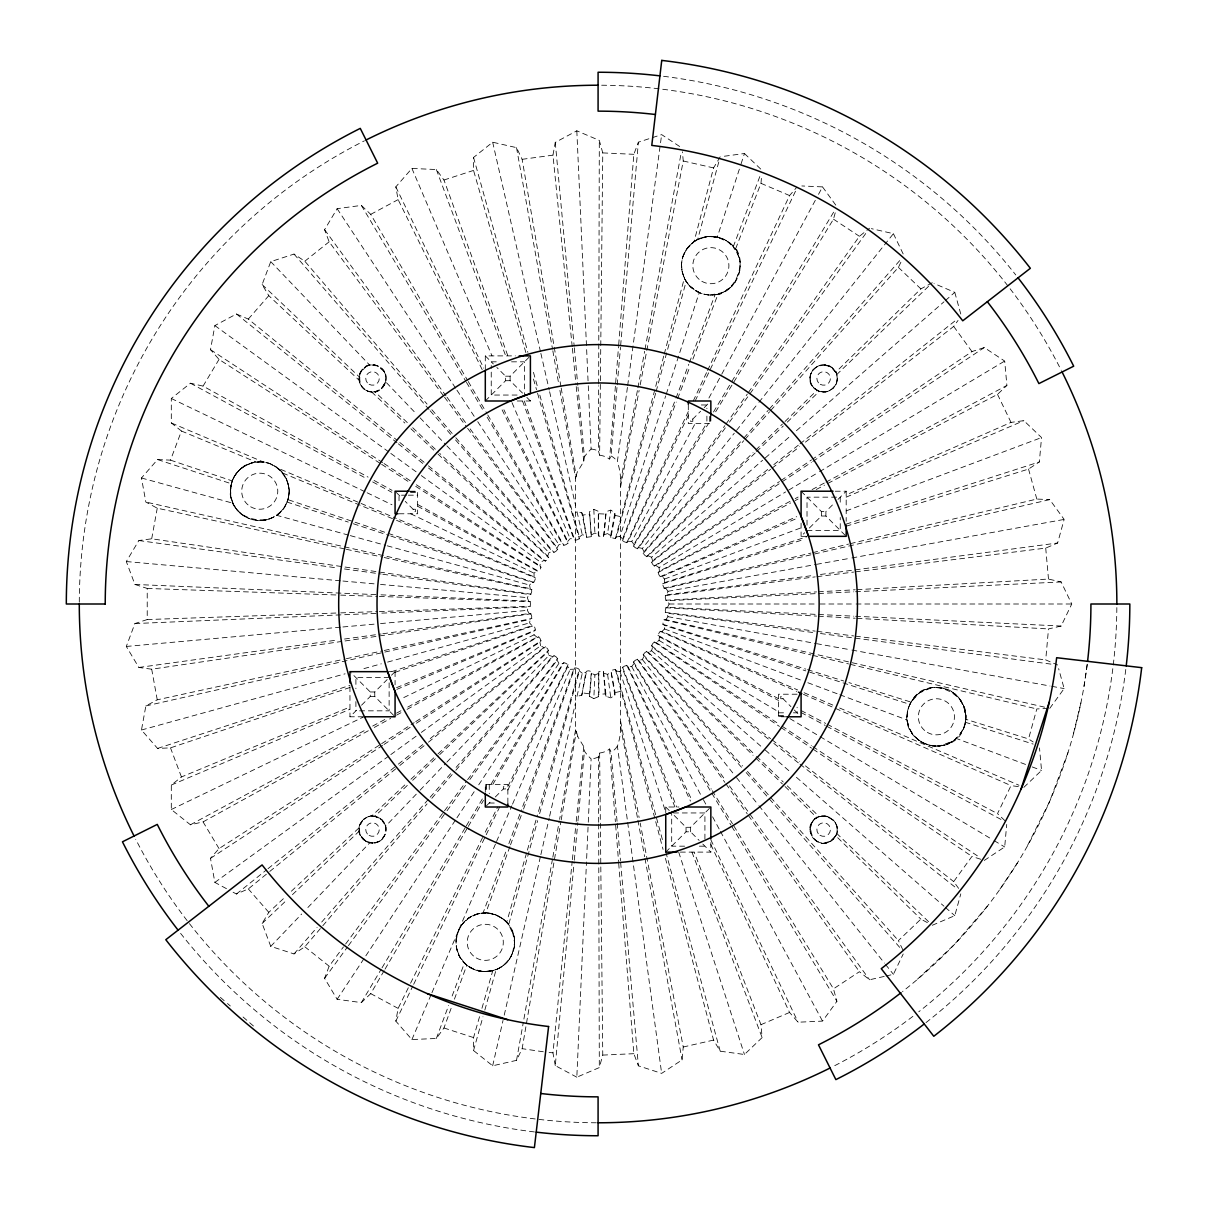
<?xml version="1.0" encoding="UTF-8"?>
<svg xmlns="http://www.w3.org/2000/svg" width="1208" height="1208" viewBox="0 0 1208 1208"><rect width="100%" height="100%" fill="white"/><g stroke="black" fill="none" stroke-linecap="round" stroke-linejoin="round"><path stroke-width="0.75" stroke-dasharray="5 3.75" d="M655.642 393.234L616.397 536.926L615.4 538.587L610.855 537.545L615.114 515.393L614.872 512.826L610.795 510.123L606.144 511.633L604.121 534.721C604.181 537.424 597.96 537.137 598.262 534.464L598.322 511.286L593.823 509.368L589.519 511.679L591.316 536.669L586.68 537.303L581.773 512.736L577.001 511.648L575.521 512.811M572.199 346.59L552.962 155.153L555.272 142.393L576.82 130.811L599.319 140.415L602.762 152.903L599.621 455.19L598.489 451.022L598.67 385.729M598.67 383.963L599.319 140.415M598.775 536.337L598.322 511.286M834.29 370.101C844.467 381.698 827.178 399.244 815.43 389.202C799.228 377.757 821.787 354.14 833.988 369.724M833.988 838.276C821.531 854.101 798.971 829.609 815.808 818.511C827.707 809.043 844.271 826.529 834.29 837.899M341.411 566.507L151.695 538.798L138.86 540.535L126.312 561.539L134.903 584.446L147.225 588.447L147.225 619.553L134.903 623.554L126.312 646.461L138.86 667.465L151.695 669.202L341.411 641.493M380.973 594.834L528.606 601.071C531.293 600.889 531.293 607.111 528.606 606.929L380.973 613.166M598.67 822.27L598.489 756.978L599.621 752.811L602.762 1055.097L599.319 1067.585L576.82 1077.189L586.484 861.999M586.65 858.375L588.19 824.022M588.281 822.21L591.12 758.911A38.505 26.455 28.3 0 1 584.461 751.195L583.751 746.559L577.605 736.472M655.612 814.675L616.397 671.074L615.4 669.413L610.855 670.455L615.114 692.607L614.872 695.174L610.795 697.877L606.144 696.367L603.441 671.452L598.775 671.663L599.017 694.222L598.322 696.714L593.823 698.632L594.895 674.985L591.663 673.234C592.192 670.606 586.016 669.76 585.85 672.448L581.773 695.264L577.001 696.352L575.521 695.189M815.128 614.328L667.541 607.307C664.868 606.884 664.309 613.09 667.012 613.151L813.497 632.584M857.076 589.67L1048.499 579.07L1061.137 581.954L1071.753 604L1061.137 626.046L1048.499 628.93L1045.72 659.9L1057.619 664.989M918.639 740.096L924.8 743.705L931.776 745.729A39.154 26.908 -43.7 0 0 940.76 745.819C976.079 741.757 971.504 690.916 940.337 687.714C912.236 683.275 893.391 721.976 918.457 739.96M559.908 390.411L575.597 478.217L575.597 729.783L559.606 819.311M366.386 366.371L360.482 372.26L358.987 378.648A25.308 6.735 59.1 0 0 359.093 380.233A24.069 17.018 -47.3 0 0 361.811 386.636M291.37 891.202L359.108 827.767C356.511 841.75 377.5 848.922 384.159 836.449M270.018 518.685C256.051 524.363 238.837 517.009 232.993 503.238A50.796 34.911 -48.9 0 1 231.468 498.979C228.75 488.893 231.604 477.417 239.275 470.214A29.687 21.563 -71.1 0 1 243.125 467.013L249.663 463.691M603.441 536.548L606.144 511.633M615.385 386.303L609.602 459.01L610.991 456.111L617.062 386.545M615.657 382.845L618.556 346.485M618.692 344.748L633.838 154.307L638.383 142.182L661.652 134.617L682.082 148.101M456.065 940.081L456.156 939.084M617.212 384.763L620.489 347.3M620.64 345.518L638.383 142.182M614.872 695.174L610.855 670.455M688.303 415.356L628.084 541.275C627.194 543.811 621.456 541.365 622.679 538.964L674.683 401.554M768.333 739.024L652.562 647.216C650.281 645.782 653.936 640.738 656.004 642.46L659.07 640.436L659.402 636.782C656.895 635.786 659.598 630.168 661.939 631.497L797.658 689.949M855.475 571.852L1045.72 548.1L1057.619 543.011L1064.142 519.425L1049.752 499.629L665.834 588.341C663.283 589.232 661.622 583.222 664.264 582.694L664.596 579.04L661.939 576.503C659.598 577.832 656.895 572.214 659.402 571.218L790.742 500.988M618.692 863.252L633.838 1053.693L638.383 1065.818L661.652 1073.384L682.082 1059.899L683.245 1047.004L640.195 823.101M738.722 256.564L735.34 249.528L760.965 183.329L761.629 175.945M984.278 860.428L1004.694 846.944L1006.717 824.445M846.189 526.22L1028.536 469.066L1039.348 461.939L1041.538 437.568L1023.855 420.656L1011.02 422.392L846.189 494.887M576.82 1077.189L555.272 1065.607L574.162 861.968M574.329 860.171L577.801 822.663M577.968 820.881L584.43 751.21M593.823 698.632L589.519 696.321L591.663 673.234M810.1 378.436C809.375 361.011 837.899 361.011 837.174 378.436C837.899 395.877 809.375 395.877 810.1 378.436C809.904 388.055 820.896 394.986 829.534 390.622M810.1 829.564C811.595 803.954 850.145 820.187 833.203 839.122C809.435 858.058 799.273 807.88 829.534 817.378M555.272 1065.607L552.962 1052.848L572.199 861.41M572.381 859.673L576.05 823.131M576.231 821.38L583.751 746.559M589.519 696.321L591.316 671.331M243.034 466.62A40.483 29.188 -70.5 0 1 256.292 462.06C278.625 458.361 295.628 485.963 287.127 501.713C291.792 490.025 287.821 475.726 277.81 468.13A46.221 31.77 -90 0 0 275.756 466.666L268.569 463.253M384.159 371.551L377.5 365.858L369.754 365.193A17.305 11.884 -69.4 0 0 363.125 368.561A10.026 6.886 -69.4 0 0 359.002 376.745L359.108 380.233L268.78 295.658L262.136 284.544L270.743 261.638L294.012 254.073L304.824 261.215L427.058 404.091M907.087 716.253L907.752 710.621M456.186 938.842L458.225 931.066L462.347 924.075M1087.155 664.687L1083.999 686.325M610.855 537.545L610.674 535.612L607.609 533.589L610.795 510.123M627.42 387.391L617.348 461.728A80.226 55.13 33.4 0 1 620.565 480.799L620.625 727.171A80.226 55.13 -33.4 0 1 617.409 746.257L627.42 820.61M627.677 385.533L661.652 134.617M344.597 548.915L157.251 508.191L145.851 502.06L141.472 477.99L157.569 459.569L231.377 483.759C221.034 521.69 280.724 535.189 288.41 497.379M576.156 476.345A61.985 44.258 -6.8 0 1 577.107 472.479L583.751 461.441L584.43 456.79L577.968 387.119M151.695 538.798L157.251 508.191M382.815 574.253L529.195 594.487C531.807 595.136 532.924 589.006 530.236 588.704L145.851 502.06M479.546 1016.683L473.551 1037.581L473.551 1050.537L492.668 1065.788L516.526 1060.352L522.143 1048.68L560.905 821.712M561.207 819.915L576.276 731.64A18.316 4.877 -64.3 0 1 575.612 729.768M581.773 695.264L586.68 670.697M516.526 1060.352L523.291 1022.481M523.91 1019.024L552.524 858.918M552.826 857.197L559.289 821.032M739.734 270.728L734.977 282.34M349.958 687.473L170.509 747.858L157.569 748.431L141.472 730.01L145.851 705.94L157.251 699.809L344.597 659.085M380.127 463.359L219.026 359.41L210.494 349.656L214.873 325.586L236.421 313.989L248.319 319.078L396.964 440.165M451.113 1008.333L443.97 1027.978L436.36 1038.457L411.913 1039.56L395.816 1021.122L398.127 1008.378L409.799 984.777M396.813 689.39L534.057 631.165C536.639 630.38 534.449 624.551 532.003 625.668L529.587 622.905L530.236 619.296C532.924 618.994 531.807 612.864 529.195 613.513L382.815 633.747M417.636 506.273L536.926 570.886C539.145 572.426 542.347 567.065 539.946 565.842L540.595 562.233L543.827 560.497C545.729 562.399 549.836 557.719 547.692 556.088L439.697 453.377M507.858 790.062L567.73 666.574C569.179 664.294 563.683 661.335 562.566 663.796L490.916 784.445M591.316 536.669L589.519 511.679M610.674 535.612L614.872 512.826M620.625 481.584L637.597 389.52M637.915 387.783L644.634 351.317M644.951 349.58L681.116 153.31M620.625 486.673L639.123 390.441M640.195 384.899L683.245 160.996L682.414 151.785M1080.888 702.95L1072.885 736.11M492.668 1065.788L503.026 1020.428M504.219 1015.188L540.474 856.381M540.867 854.645L549.232 817.997M549.625 816.246L575.521 702.829M577.001 696.352L582.271 673.264L585.85 672.448M231.377 483.759L230.577 494.238M1044.618 707.178L665.834 619.659C663.283 618.768 661.622 624.778 664.264 625.306L805.812 670.878M1047.91 708.447L1036.811 708.945L1028.536 738.934L1033.172 741.984M615.4 538.587L663.766 355.967M664.234 354.155L684.347 278.202L684.996 279.486M720.21 156.798L713.566 167.912L694.041 241.645C686.189 247.081 681.357 256.489 681.538 266.017M656.125 391.452L686.159 281.464L685.102 279.697M718.79 161.963L697.62 239.501L694.041 241.645A59.72 15.885 -59.1 0 1 697.182 239.728L701.138 238.006A20.491 14.088 -7.7 0 1 712.297 236.375L717.295 237.055A27.089 18.618 43.7 0 1 722.127 238.595C755.03 251.37 737.741 300.037 706.635 294.677M598.322 696.714L598.775 671.663M725.329 427.859L638.79 547.632C637.462 549.972 632.267 546.544 633.898 544.4L706.544 423.555M741.486 767.261L643.97 656.246C641.976 654.419 646.476 650.115 648.213 652.184L651.58 650.75L652.562 647.216M815.128 593.672L667.541 600.693C664.868 601.116 664.309 594.91 667.012 594.849L667.979 591.316L665.834 588.341M733.845 382.045L833.475 219.161L835.438 212.034M932.289 925.268L954.788 915.649L960.798 893.875M473.551 1050.537L482.958 1016.804M484.831 1010.069L496.126 969.586C507.466 965.177 515.227 953.278 514.593 941.168A41.45 28.494 38.6 0 0 514.533 940.02C513.808 919.122 487.488 905.789 470.139 917.234M514.533 940.02A37.856 26.017 38.6 0 0 513.974 936.215L508.659 924.618L537.651 820.7M539.614 813.648L579.402 670.984C580.399 668.477 574.48 666.559 573.815 669.172L522.747 806.385M481.947 1008.318L492.758 970.688L496.126 969.586M508.659 924.618L506.665 922.263L526.869 851.927M527.383 850.16L537.469 814.992M538.481 811.474L579.402 669.036M243.14 467.058C226.183 477.99 226.636 505.306 243.729 515.786M683.788 254.39C676.329 270.879 687.941 291.808 705.638 294.526M512.358 953.61L514.608 942.859L512.418 931.172M1067.978 752.599L1049.465 801.84L1026.241 848.061M622.679 538.964L620.036 536.428L665.699 395.892M666.242 394.186L699.251 292.593L689.979 286.251M739.356 169.18L717.295 237.055L707.269 236.557L697.62 239.501L707.269 236.557L717.024 236.994L728.092 241.932L735.34 249.528L733.256 246.734A21.306 14.647 43.7 0 0 722.127 238.64L711.376 236.345L705.487 236.844M741.048 163.956L744.445 153.507L722.067 156.542M157.569 459.569L170.509 460.142L181.442 431.029L171.31 422.951L171.31 398.489L190.441 383.223L203.065 386.107L368.078 477.13M390.788 536.035L532.003 582.332C534.449 583.449 536.639 577.62 534.057 576.835L397.93 519.093M454.434 999.167L466.816 965.101L461.577 959.575A59.252 40.725 -2.6 0 1 456.171 940.081M509.912 846.551L485.752 913.021L483.019 913.097A20.929 14.39 -2.6 0 0 476.616 914.335L468.81 918.08L462.619 923.742M510.531 844.845L522.928 810.764M523.547 809.058L574.963 667.601M436.36 1038.457L448.651 1005.434M452.154 995.996L464.461 962.957L459.327 955.936L456.579 948.265M505.714 852.123L483.019 913.097C493.332 912.312 503.691 917.34 509.549 925.856M508.87 843.652L521.479 809.768M384.159 970.643L370.735 993.64L361.373 1002.595L337.138 999.318L324.59 978.314L329.135 966.189L343.419 946.936M529.195 613.513L527.307 610.372L528.606 606.929M547.692 556.088L548.976 552.645L552.464 551.512C554.004 553.732 558.866 549.836 557.054 547.858L469.882 428.538M469.882 779.462L557.054 660.142C558.866 658.164 554.004 654.268 552.464 656.488L455.552 768.031M675.967 398.157L688.802 364.227M689.436 362.536L715.121 294.677A39.894 27.422 43.7 0 1 708.598 294.903C699.538 294.178 691.157 289.044 686.159 281.464A49.694 34.156 -7.7 0 0 689.964 286.251M733.256 246.734L760.33 175.19M622.513 540.897L676.269 402.068M677.597 398.64L690.206 366.069M692.864 359.214L718.081 294.088M232.676 479.938L232.283 480.92L170.509 460.142M286.991 502.03L348.251 522.082M411.913 1039.56L431.226 994.35M431.951 992.689L457.696 932.425M459.055 929.239L495.854 843.154M496.548 841.523L511.83 805.781M512.524 804.166L570.146 669.338L567.73 666.574M918.775 739.945A58.543 40.241 -43.7 0 1 907.102 720.134A22.65 15.568 84.9 0 1 909.413 705.563L909.85 704.37L807.518 671.437M1018.359 786.604L1011.02 785.608L997.521 813.618L1006.898 822.572M384.673 384.416L385.624 381.803A26.984 18.543 -18 0 0 384.084 371.596M626.801 542.739L688.303 411.55M693.241 400.996L706.786 372.109M707.541 370.509L789.564 195.545L796.872 187.18M695.159 400.996L795.679 190.834M755.181 452.985L648.213 555.816C646.476 557.885 641.976 553.581 643.97 551.754L741.486 440.739M710.032 790.243L633.898 663.6C632.267 661.456 637.462 658.028 638.79 660.368L642.369 659.553L643.97 656.246M667.541 607.307L669.126 604L667.541 600.693M770.764 410.448L898.405 267.391L902.421 259.041M886.068 976.004L893.407 974.327L903.207 953.988M395.816 1021.122L412.849 986M413.664 984.324L499.644 807.004M410.569 983.206L483.698 835.317M485.254 832.176L497.696 807.004M507.858 786.468L568.077 664.657M909.352 705.502C925.615 665.955 985.2 699.221 960.254 733.845M633.898 544.4L631.739 541.426L695.174 423.555M708.915 398.021L720.119 377.213M721.72 374.238L815.34 200.271M818.526 194.322L822.527 186.893L801.855 185.957M203.065 386.107L219.026 359.41M384.416 384.884C382.226 389.248 377.077 392.071 372.457 391.981C381.245 394.488 392.842 375.613 380.988 367.881A17.154 11.793 -18 0 0 372.623 364.695M385.065 969.103L467.39 827.978M468.296 826.438L483.502 800.36M492.789 784.445L563.97 662.452M361.373 1002.595L381.169 969.269M382.03 967.819L465.503 827.254M466.364 825.804L483.577 796.812M443.442 395.741L329.135 241.811L324.59 229.686L337.138 208.682L361.373 205.405L370.735 214.36L467.36 379.961M320.392 928.575L304.824 946.785L294.012 953.927L270.743 946.362L262.136 923.456L268.78 912.342L285.722 896.487M528.606 601.071L527.307 597.628L529.195 594.487M557.054 547.858L558.942 544.702L562.566 544.204C563.683 546.665 569.179 543.706 567.73 541.426L503.902 409.769M439.697 754.623L547.692 651.912C549.836 650.281 545.729 645.601 543.827 647.503L428.553 739.945M713.475 412.019L730.991 382.891M731.867 381.441L834.29 211.053M633.385 546.273L708.447 423.555M715.649 411.792L731.927 385.171M1017.317 863.101L997.884 892.184M337.138 999.318L364.861 957.31M365.843 955.815L455.96 819.311M456.941 817.801L475.756 789.307M478.73 784.807L558.942 663.298L562.566 663.796M980.76 859.281L971.957 856.427L953.686 881.583L960.209 890.568M637.28 548.84L724.86 425.624M725.917 424.129L747.284 394.08M748.356 392.57L859.416 236.3L869.549 228.221M729.451 422.151L749.02 395.061M750.047 393.627L866.468 232.51M779.115 483.804L656.004 565.54C653.936 567.262 650.281 562.218 652.562 560.784L768.333 468.976M674.894 807.004L622.679 669.036C621.456 666.635 627.194 664.189 628.084 666.725L631.739 666.574L633.898 663.6M665.834 619.659L667.979 616.684L667.012 613.151M805.449 442.128L953.686 326.417L958.035 320.437M710.848 844.558L789.564 1012.455L798.095 1022.21L822.527 1021.107L836.918 1001.311L833.475 988.839L733.422 825.275M1049.752 708.371L1064.142 688.575L1058.631 668.628M324.59 978.314L347.421 947.057M348.448 945.638L446.009 812.123M447.051 810.704L465.729 785.14M345.624 943.976L443.442 812.259M444.529 810.779L466.514 781.168M467.617 779.689L557.734 658.33M987.419 906.166L954.078 944.822L915.694 980.851M643.97 551.754L642.369 548.447L734.268 433.219M736.518 430.41L757.809 403.714M758.926 402.309L883.32 246.311M884.437 244.907L893.407 233.673L871.391 228.644M235.183 475.212C242.068 464.491 256.338 459.312 268.448 463.223M686.295 249.648L694.374 241.419L699.689 238.55M509.867 958.352C500.958 972.576 479.636 976.034 466.816 965.101A22.59 16.534 18.4 0 0 483.608 971.7L492.758 970.688L483.593 971.61L474.019 969.405L466.816 965.101M248.319 319.078L268.78 295.658M322.793 925.781L427.058 803.909M431.845 798.307L454.616 771.686M455.824 770.281L554.095 655.416M294.012 953.927L317.085 927.366M321.706 922.066L429.006 798.564M430.154 797.235L450.931 773.346M482.188 369.618L398.127 199.622L395.816 186.878L411.913 168.44L436.36 169.543L443.97 180.022L507.889 355.892M226.47 888.665L214.873 882.414L210.494 858.344L219.026 848.59L380.127 744.641M530.236 588.704L529.587 585.095L532.003 582.332M567.73 541.426L570.146 538.662L573.815 538.828C574.48 541.441 580.399 539.523 579.402 537.016L539.599 394.291M416.398 723.23L539.946 642.158C542.347 640.935 539.145 635.574 536.926 637.114L406.9 707.541M743.811 438.096L768.182 410.343M769.345 409.029L900.534 259.675M643.124 553.506L743.766 440.709M744.989 439.334L769.541 411.822M270.743 946.362L301.683 914.003M307.874 907.525L369.754 842.806A10.042 6.901 18 0 0 372.517 843.093L378.527 841.674M416.262 794.169L385.624 826.197A26.984 18.543 18 0 1 384.084 836.404M420.082 790.168L445.601 763.471M446.885 762.127L548.976 655.355L547.692 651.912M927.397 922.625L920.874 919.122L898.405 940.609L904.022 952.281M485.299 400.996L505.593 380.701L505.593 376.186L496.85 367.443M505.593 376.186L510.108 376.186L530.403 355.892M363.125 716.782L349.958 716.782L357.855 708.885M361.524 705.215L370.267 696.472L370.267 691.973L349.958 671.663M370.267 691.973L374.767 691.973L387.179 679.56M391.513 675.242L395.076 671.663L389.278 671.663M692.803 419.04L692.803 421.305L690.553 421.305L690.553 419.04L692.803 419.04L700.58 411.279M704.219 407.64L709.655 402.204M486.492 805.796L491.943 800.36M495.325 796.978L503.343 788.96L505.593 788.96L505.593 786.695L503.343 786.695L503.343 788.96M806.717 536.337L801.085 536.337L804.649 532.758M809.39 528.017L821.38 516.027L825.895 516.027L846.189 536.337M825.895 516.027L825.895 511.528L834.622 502.785M838.02 499.402L846.189 491.218L834.909 491.218M665.744 852.108L686.038 831.814L690.553 831.814L699.16 840.406M690.553 831.814L690.553 827.299L710.848 807.004M646.491 556.737L753.082 452.683M755.74 450.086L782.391 424.068M785.049 421.471L817.031 390.26M932.289 282.732L920.874 288.878L835.679 372.275L830.274 366.658L823.63 364.907M756.525 451.701L783.267 425.986M787.269 422.136L819.371 391.286M836.631 374.676L928.695 286.19M616.397 671.074L620.036 671.572L622.679 669.036M661.939 631.497L664.596 628.96L664.264 625.306M827.812 483.442L997.521 394.382L1006.898 385.428L1004.694 361.056L984.278 347.572L971.957 351.573L813.06 458.859M665.427 858.314L713.566 1040.088L720.21 1051.202L744.445 1054.493L762.127 1037.581L760.965 1024.671L694.147 852.108M1023.855 787.344L1041.538 770.432L1039.514 747.948M262.136 923.456L286.387 900.413M292.442 894.645L359.093 831.27L358.987 829.352A25.308 6.735 -59.1 0 1 359.093 827.767M407.292 785.426L374.903 816.23L371.671 816.049L379.931 818.224L385.11 824.596L385.624 826.197L382.09 819.99L374.903 816.23L381.139 819.13L383.872 822.195L385.82 827.102L385.095 834.532L380.988 840.119A17.154 11.793 18 0 1 372.623 843.305M412.698 780.293L438.338 755.906M404.816 784.974L371.611 816.049A24.145 17.063 47.3 0 0 365.043 818.314L364.061 818.994M410.962 779.205L436.783 755.03M438.021 753.883L548.689 650.251M648.213 555.816L651.58 557.25L762.58 460.278M765.283 457.923L790.998 435.454M796.419 430.712L943.961 301.819M945.305 300.626L954.788 292.351L934.01 283.472M304.824 261.215L329.135 241.811M280.754 511.664L276.526 515.257A59.992 41.223 79.7 0 1 255.764 520.21M363.955 819.069C360.437 822.029 370.645 813.845 372.517 816.019M233.099 892.229L236.421 894.011L248.319 888.922L266.908 873.777M269.762 871.451L396.964 767.835M399.833 765.495L426.983 743.373M428.417 742.21L545.608 646.733M236.421 894.011L266.606 869.805M267.98 868.703L396.979 765.253M398.353 764.151L423.057 744.339M525.857 352.57L473.551 170.419L473.551 157.463L492.668 142.212L516.526 147.648L522.143 159.32L560.905 386.288M368.319 730.734L203.065 821.893L190.441 824.777L171.31 809.511L171.31 785.049L181.442 776.97L349.958 707.012M534.057 576.835L534.057 573.166L536.926 570.886M579.402 537.016L582.271 534.736L585.85 535.552M773.845 464.597L798.654 444.921M800.028 443.834L957.159 319.214M730.553 287.383L722.022 292.774L710.334 294.978M651.414 562.369L770.583 469.353M772.033 468.206L799.636 446.658M214.873 882.414L389.369 755.634M390.818 754.577L418.451 734.509M421.35 732.395L540.595 645.767L543.827 647.503M884.226 976.426L869.549 979.779L859.416 971.7L833.475 988.839M654.162 566.144L779.447 481.554M780.972 480.527L811.534 459.886M782.044 481.856L811.353 462.392M812.818 461.426L984.278 347.572M604.121 673.279L607.609 674.411L610.674 672.388M210.494 858.344L382.574 745.427M384.038 744.46L413.453 725.147M381.668 743.645L414.193 722.656M415.748 721.644L541.214 640.693M659.402 571.218L659.07 567.564L785.593 491.958M788.673 490.116L817.997 472.6M819.537 471.679L1004.694 361.056M370.735 214.36L398.127 199.622M374.269 727.458L390.652 718.428M396.571 715.151L401.071 712.675M407.051 709.368L538.828 636.676M190.441 824.777L364.922 730.281M372.698 726.053L386.726 718.473M396.556 713.143L400.981 710.742M591.663 534.766L594.895 533.015L598.262 534.464M795.181 498.617L798.126 497.047M812.108 489.572L824.475 482.958M826.015 482.128L1006.898 385.428M657.998 572.562L790.651 502.951M795.121 500.595L798.095 499.04M816.276 489.497L824.52 485.163M171.31 809.511L363.895 716.782M403.759 697.575L534.057 634.834L534.057 631.165M789.564 1012.455L760.965 1024.671M660.021 576.76L796.676 516.662M661.939 576.503L798.186 517.839M846.189 497.168L1023.855 420.656M594.895 674.985L598.262 673.536M171.31 785.049L349.958 709.262M396.541 687.669L535.582 629.942M664.596 579.04L801.085 527.805M846.189 510.878L1041.538 437.568M443.97 180.022L473.551 170.419M395.076 672.297L533.936 625.578M157.569 748.431L349.958 685.359M391.709 671.663L532.003 625.668M604.121 534.721L607.609 533.589M664.264 582.694L806.763 536.82M846.189 524.121L1039.348 461.939M662.648 583.766L804.498 539.296M931.036 687.956L919.318 692.954L911.028 702.105L848.937 682.626M479.923 913.505C454.706 917.008 447.368 954.003 469.278 966.898M141.472 730.01L345.08 673.822M363.94 668.613L381.29 663.826M387.602 662.09L529.587 622.905M713.566 1040.088L683.245 1047.004M620.625 691.354L615.114 692.607M492.758 970.688L485.948 971.655L479.138 971.005M663.887 588.251L810.9 553.083M812.697 552.66L848.56 544.083M850.356 543.645L1036.811 499.055L1049.752 499.629M145.851 705.94L530.236 619.296M346.409 658.692L382.438 650.87M384.235 650.478L531.958 618.375M667.979 591.316L814.766 564.68M816.548 564.347L850.145 558.262M851.912 557.93L1064.142 519.425M522.143 159.32L552.962 155.153M581.773 512.736L582.89 515.061L589.051 514.231M345.05 640.965L531.112 613.785M138.86 667.465L337.515 640.014M344.476 639.047L381.079 633.989M616.397 536.926L620.036 536.428M667.012 594.849L813.497 575.416M820.459 574.48L1057.619 543.011M665.215 595.62L815.219 576.88M817.046 576.654L853.633 572.079M823.63 843.093L830.274 841.342L835.679 835.725L920.874 919.122M378.527 366.326C356.768 356.662 352.827 392.404 372.517 391.981M126.312 646.461L341.139 627.118M342.921 626.967L376.941 623.902M380.52 623.585L527.307 610.372M606.144 696.367L605.223 693.936L599.017 694.222M633.838 1053.693L602.762 1055.097M665.638 600.255L816.578 591.905M818.42 591.799L855.234 589.776M818.646 593.505L853.784 591.829M855.551 591.739L1061.137 581.954M570.146 669.338L573.815 669.172M134.903 623.554L377.455 613.317M147.225 619.553L338.844 612.939M340.686 612.879L377.53 611.61M379.372 611.55L530.448 606.325M485.299 369.693L485.299 355.892L515.378 355.892M491.248 361.826L498.632 361.826M511.543 361.826L524.468 361.826L524.468 395.046M505.593 380.701L510.108 380.701L522.52 393.098M517.084 395.046L491.248 395.046L491.248 365.526M517.25 400.996L530.403 400.996L530.403 396.919M701.319 404.967L706.891 404.967L706.891 408.681M410.116 491.218L417.636 491.218L417.636 513.778L399.033 513.778M410.252 491.656L417.636 491.656M410.509 492.426L417.636 492.426M406.477 495.189L399.033 495.189L399.033 500.761M408.334 495.189L417.636 495.189M836.555 497.168L807.02 497.168L807.02 528.545M413.121 509.263L415.371 509.263L415.371 511.528L413.121 511.528L413.121 509.263L405.224 501.365M801.085 491.218L821.38 511.528L825.895 511.528M807.02 530.388L840.24 530.388L840.24 517.462M669.126 604L816.517 604M820.111 604L854.267 604M856.064 604L1071.753 604M389.127 677.612L355.907 677.612L355.907 688.681M797.114 694.222L778.526 694.222L778.526 716.782L786.831 716.782M370.267 696.472L374.767 696.472L395.076 716.782M783.041 698.737L780.776 698.737L780.776 696.472L783.041 696.472L783.041 698.737L790.923 706.635M359.606 710.832L389.127 710.832L389.127 679.455M778.526 712.811L785.955 712.811M793.399 712.811L797.114 712.811L797.114 707.239M778.526 715.574L785.638 715.574M778.526 716.344L785.895 716.344M489.255 803.033L494.842 803.033M665.744 812.637L665.744 807.004L678.896 807.004M673.536 812.954L704.913 812.954L704.913 842.474M674.2 815.46L686.038 827.299L690.553 827.299M684.604 846.174L671.693 846.174L671.693 812.954M699.372 846.174L704.913 846.174M680.346 852.108L710.848 852.108L710.848 840.828M602.762 152.903L633.838 154.307M599.017 513.778L605.223 514.064M147.225 588.447L338.844 595.061M340.686 595.121L377.53 596.39M379.372 596.45L530.448 601.675M134.903 584.446L377.455 594.683M628.084 541.275L631.739 541.426M818.646 614.495L853.784 616.171M855.551 616.261L1061.137 626.046M665.638 607.745L816.578 616.095M818.42 616.201L855.234 618.224M857.076 618.33L1048.499 628.93M126.312 561.539L341.139 580.882M342.921 581.033L376.941 584.098M380.52 584.415L527.307 597.628M372.517 843.093L365.118 840.889L359.939 834.532L359.214 827.102L362.944 819.99L361.902 821.168A24.069 17.093 46.2 0 0 358.972 827.707M589.051 693.769L582.89 692.939M552.962 1052.848L549.096 1052.455M936.94 687.458L942.572 688.107M543.313 1051.775L522.143 1048.68M665.215 612.38L815.219 631.12M817.046 631.346L853.633 635.921M855.475 636.148L1045.72 659.9M820.459 633.52L1054.131 664.536M138.86 540.535L337.515 567.986M344.476 568.953L381.079 574.011M345.05 567.035L531.112 594.215M667.979 616.684L814.766 643.32M816.548 643.653L850.145 649.738M851.912 650.07L1049.994 686.008M1051.76 686.325L1064.142 688.575M683.245 160.996L713.566 167.912M615.114 515.393L620.625 516.646M346.409 549.308L382.438 557.13M384.235 557.522L531.958 589.625M638.79 547.632L642.369 548.447M663.887 619.749L810.9 654.917M812.697 655.34L848.56 663.917M850.356 664.355L1036.811 708.945M141.472 477.99L232.993 503.238M348.584 535.144L276.526 515.257A21.004 14.436 -48.9 0 0 286.809 502.498M350.335 535.627L385.488 545.321M387.239 545.82L529.587 585.095M473.551 1037.581L443.97 1027.978M662.648 624.234L805.812 669.111M807.533 669.655L843.758 681.01M960.511 700.081L964.588 708.658L965.63 719.213L1028.536 738.934M965.222 722.203L1033.172 744.083M548.976 655.355L552.464 656.488M353.355 523.759L389.082 535.476M533.936 582.422L287.836 499.614C290.041 492.622 288.999 484.936 286.07 478.323M664.596 628.96L801.1 680.195M807.835 682.731L838.171 694.117M839.862 694.751L907.268 720.043M1025.547 764.438L956.207 738.405C949.473 743.917 940.76 747.269 932.002 745.774L939.733 745.91L952.297 741.425A20.581 14.149 -43.7 0 0 956.207 738.405C940.473 753.943 910.802 744.053 907.585 722.158M1032.206 766.929L1041.538 770.432M760.965 183.329L789.564 195.545M181.442 431.029L256.292 462.105L263.782 462.181L171.31 422.951M282.793 473.098L393.385 519.017M396.556 520.331L535.582 578.058M357.885 502.105L277.81 468.13A10.057 2.673 38.6 0 1 282.657 473.038M361.086 503.464L396.33 518.413M804.12 692.728L833.203 705.245M839.666 708.024L1019.008 785.26M660.021 631.24L796.706 691.354M803.456 694.328L833.837 707.677M835.513 708.416L1011.02 785.608M171.31 398.489L365.556 492.018M367.111 492.773L391.966 504.748M410.72 513.778L534.057 573.166M398.127 1008.378L370.735 993.64M657.998 635.438L778.526 698.692M801.085 710.531L825.638 723.426M827.163 724.226L997.521 813.618M659.402 636.782L778.526 700.474M801.085 712.539L825.2 725.434M826.8 726.295L1002.066 820.005M190.441 383.223L366.296 478.474M372.698 481.932L391.875 492.32M374.072 480.437L392.071 490.373M417.636 504.461L538.828 571.324M659.07 640.436L778.526 711.814M789.866 718.594L818.601 735.763M820.126 736.669L991.089 838.805M994.109 840.617L1004.694 846.944M833.475 219.161L859.416 236.3M381.668 464.355L409.557 482.354M415.748 486.356L541.214 567.307M210.494 349.656L382.574 462.573M384.038 463.54L410.524 480.92M416.398 484.77L539.946 565.842M656.004 565.54L659.07 567.564M656.004 642.46L779.115 724.196M782.044 726.144L811.353 745.608M812.818 746.574L979.884 857.499M654.162 641.856L779.447 726.446M780.972 727.473L811.534 748.114M813.06 749.141L971.957 856.427M366.386 841.629L360.482 835.74L359.093 831.27M214.873 325.586L389.369 452.366M390.818 453.423L418.451 473.491M421.35 475.605L540.595 562.233M329.135 966.189L304.824 946.785M651.414 645.631L770.583 738.647M772.033 739.794L799.636 761.342M805.449 765.872L953.686 881.583M773.845 743.403L798.654 763.079M800.028 764.166L957.159 888.786M534.057 634.834L536.926 637.114M579.402 670.984L582.271 673.264M952.433 692.214C961.311 698.043 966.385 708.643 965.63 719.213M236.421 313.989L396.979 442.747M398.353 443.849L423.057 463.661M428.553 468.055L543.827 560.497M365.118 389.776L361.811 386.726M399.833 442.506L426.983 464.627M428.417 465.79L545.608 561.267M220.384 997.37L226.047 1002.278M227.466 1003.501L230.305 1005.962M243.065 1017L254.39 1026.815M651.58 650.75L762.58 747.722M765.283 750.077L790.998 772.546M796.419 777.288L943.961 906.181M945.305 907.374L954.788 915.649M898.405 267.391L920.874 288.878M371.611 391.951L404.816 423.026M410.962 428.795L436.783 452.97M438.021 454.117L548.689 557.749M262.136 284.544L359.093 376.73M407.292 422.574L374.903 391.769L381.139 388.87L385.624 381.803L416.262 413.831M412.698 427.707L438.338 452.094M744.445 153.507L762.127 170.419M648.213 652.184L755.181 755.015M756.525 756.299L783.267 782.014M787.269 785.864L819.371 816.714M836.631 833.324L928.695 921.81M646.491 651.263L753.082 755.317M755.74 757.914L782.391 783.932M785.049 786.529L817.031 817.74M485.299 355.892L493.332 363.925M526.839 397.432L530.403 400.996M794.305 710.017L799.877 715.574M396.269 492.426L401.72 497.862M665.744 807.004L669.308 810.568M702.814 844.075L710.848 852.108M270.743 261.638L369.754 365.193A10.042 6.901 -18 0 1 372.517 364.907M420.082 417.832L445.601 444.529M446.885 445.873L548.976 552.645M268.78 912.342L248.319 888.922M643.124 654.494L742.527 765.917M747.45 771.414L769.541 796.178M770.764 797.552L898.405 940.609M746.136 772.546L768.182 797.658M769.345 798.971L901.697 949.639M294.012 254.073L429.006 409.436M430.154 410.765L450.931 434.654M455.552 439.969L552.464 551.512M431.845 409.693L454.616 436.315M455.824 437.719L554.095 552.584M642.369 659.553L734.268 774.781M736.518 777.59L757.809 804.286M758.926 805.691L884.437 963.093M885.555 964.497L893.407 974.327M953.686 326.417L971.957 351.573M444.529 397.221L466.514 426.832M467.617 428.311L557.734 549.67M324.59 229.686L446.009 395.877M447.051 397.296L465.729 422.86M822.527 186.893L836.918 206.689M638.79 660.368L725.329 780.141M729.451 785.849L749.02 812.939M750.047 814.373L869.549 979.779M637.28 659.16L724.86 782.376M725.917 783.871L747.284 813.92M748.356 815.43L859.416 971.7M337.138 208.682L455.96 388.689M456.941 390.199L475.756 418.693M477.734 421.698L558.942 544.702M219.026 848.59L203.065 821.893M633.385 661.727L711.301 789.111M712.267 790.681L732.471 823.705M711.844 793.263L730.87 824.913M731.776 826.423L836.918 1001.311M557.054 660.142L558.942 663.298M361.373 205.405L465.563 380.852M466.469 382.362L483.532 411.113M487.126 417.153L562.566 544.204M468.281 381.547L486.869 413.393M487.79 414.978L563.97 545.548M631.739 666.574L701.018 795.302M703.373 799.681L706.529 805.54M712.599 816.819L719.575 829.79M720.451 831.406L822.527 1021.107M997.521 394.382L1011.02 422.392M502.105 409.889L568.077 543.343M395.816 186.878L483.698 368.123M893.407 233.673L904.022 255.719M628.084 666.725L690.976 798.231M710.848 839.802L798.095 1022.21M626.801 665.261L690.478 801.1M599.681 753.037A17.501 13.167 0 0 0 609.572 748.96L610.991 751.889L617.062 821.455M411.913 168.44L492.034 355.892M512.041 402.717L570.146 538.662M181.442 776.97L170.509 747.858M622.513 667.103L676.676 807.004M691.957 852.108L762.127 1037.581M436.36 169.543L505.714 355.892M522.505 400.996L573.815 538.828M524.287 400.996L574.963 540.399M620.036 671.572L665.744 812.259M678.7 852.108L744.445 1054.493M1028.536 469.066L1036.811 499.055M533.468 379.055L536.533 389.716M537.56 393.264L579.402 538.964M473.551 157.463L527.896 352.343M533.468 372.336L537.847 388.025M954.788 292.351L961.296 315.937M651.58 557.25L652.562 560.784M656.488 817.907L662.663 840.496M665.834 852.108L720.21 1051.202M615.4 669.413L663.056 849.405M492.668 142.212L540.474 351.619M540.867 353.355L549.232 390.003M549.625 391.754L575.521 505.171M577.001 511.648L582.271 534.736M157.251 699.809L151.695 669.202M620.625 721.327L639.123 817.559M620.625 726.416L637.597 818.48M637.915 820.217L644.634 856.683M644.951 858.42L682.082 1059.899M539.946 642.158L540.595 645.767M516.526 147.648L552.524 349.082M552.826 350.803L558.67 383.525M561.207 388.085L576.276 476.36A18.316 4.877 64.3 0 0 575.612 478.232M582.89 515.061L586.68 537.303M607.609 674.411L610.795 697.877M627.677 822.467L661.652 1073.384M1045.72 548.1L1048.499 579.07M572.381 348.327L576.05 384.869M576.231 386.62L583.751 461.441M555.272 142.393L574.162 346.032M574.329 347.829L577.801 385.337M617.212 823.237L620.489 860.7M620.64 862.482L638.383 1065.818M603.441 671.452L605.223 693.936M609.602 748.99L615.385 821.697M615.657 825.155L618.556 861.515M576.82 130.811L586.484 346.001M586.65 349.625L588.19 383.978M588.281 385.79L591.12 449.089A38.505 26.455 -28.3 0 0 584.461 456.805M593.823 509.368L594.895 533.015M598.67 824.037L599.319 1067.585M846.189 491.218L846.189 521.297M840.24 497.168L840.24 504.551M821.38 511.528L821.38 516.027M801.085 523.17L801.085 536.337M710.848 416.035L710.848 423.555L688.303 423.555L688.303 404.967M710.425 416.186L710.425 423.555M709.655 416.443L709.655 423.555M706.891 416.111L706.891 423.555M686.038 827.299L686.038 831.814M510.108 376.186L510.108 380.701M507.858 803.033L507.858 784.445L485.299 784.445L485.299 791.965M489.255 784.445L489.255 793.747M486.492 784.445L486.492 791.557M485.737 784.445L485.737 791.814M395.076 671.663L395.076 684.83M374.767 691.973L374.767 696.472M355.907 701.606L355.907 710.832M349.958 686.703L349.958 716.782M965.524 722.384A32.495 22.333 84.9 0 1 956.056 738.043M617.228 746.212A24.704 16.972 18 0 1 611.097 751.995M598.473 756.948A15.84 10.887 -23.1 0 1 591.105 758.956M577.862 736.442A60.868 43.246 8.3 0 1 576.473 731.64M512.222 953.535A59.177 40.664 38.6 0 1 496.156 969.616M591.105 449.044A15.84 10.887 23.1 0 1 598.473 451.052M599.636 455.174A17.501 12.971 0.8 0 1 609.436 459.131M611.097 456.005A24.704 16.972 -18 0 1 617.228 461.788M683.97 254.45A50.962 36.029 13.9 0 1 694.177 241.751M736.548 249.316A47.973 34.534 19.6 0 1 739.583 270.683M485.676 912.689A21.955 14.919 18.5 0 1 506.605 922.278M462.528 923.924A35.832 24.628 -2.6 0 1 470.093 917.189M232.616 479.908A22.967 16.867 -71.6 0 1 237.146 472.479M371.641 391.905A24.145 16.988 -46.2 0 1 365.073 389.671M684.589 278.187A49.271 34.504 16.1 0 1 681.72 266.047M734.811 282.264A48.109 34.005 22.9 0 1 718.579 294.707M1125.78 669.489A531.746 531.746 0 0 1 925.69 1022.844M534.404 1131.926A531.746 531.746 0 0 1 179.237 931.625M663.569 76.3A531.746 531.746 0 0 1 1015.762 274.926M1116.841 607.594A518.776 518.776 0 0 1 918.76 1011.791M912.886 1016.351A518.776 518.776 0 0 1 831.723 1067.193M596.284 1122.776A518.776 518.776 0 0 1 135.704 839.273M79.29 602.203A518.776 518.776 0 0 1 364.438 140.808M601.659 85.224A518.776 518.776 0 0 1 1061.273 370.358M1087.23 664.219A492.849 492.849 0 0 1 902.497 991.587M695.748 290.796A29.324 29.324 0 0 0 740.172 266.183A29.324 29.324 0 0 0 696.654 240.014A29.324 29.324 0 0 0 695.748 290.796M701.833 281.283A18.029 18.029 0 0 0 728.907 265.7A18.029 18.029 0 0 0 701.878 250.041A18.029 18.029 0 0 0 701.833 281.283M816.865 390.169A13.53 13.53 0 0 0 837.174 378.436A13.53 13.53 0 0 0 816.865 366.719A13.53 13.53 0 0 0 816.865 390.169M820.262 384.295A6.765 6.765 0 0 0 830.409 378.436A6.765 6.765 0 0 0 820.262 372.593A6.765 6.765 0 0 0 820.262 384.295M365.752 390.169A13.53 13.53 0 0 0 386.047 378.436A13.53 13.53 0 0 0 365.752 366.719A13.53 13.53 0 0 0 365.752 390.169M369.135 384.295A6.765 6.765 0 0 0 379.282 378.436A6.765 6.765 0 0 0 369.15 372.577A6.765 6.765 0 0 0 369.135 384.295M244.635 516.345A29.324 29.324 0 0 0 289.059 491.747A29.324 29.324 0 0 0 245.526 465.563A29.324 29.324 0 0 0 244.635 516.345M250.675 506.786A18.029 18.029 0 0 0 277.78 491.263A18.029 18.029 0 0 0 250.781 475.559A18.029 18.029 0 0 0 250.675 506.786M365.752 841.281A13.53 13.53 0 0 0 386.047 829.564A13.53 13.53 0 0 0 365.752 817.831A13.53 13.53 0 0 0 365.752 841.281M369.135 835.408A6.765 6.765 0 0 0 379.267 829.564A6.765 6.765 0 0 0 369.135 823.705A6.765 6.765 0 0 0 369.135 835.408M470.184 967.472A29.324 29.324 0 0 0 514.608 942.859A29.324 29.324 0 0 0 471.09 916.691A29.324 29.324 0 0 0 470.184 967.472M476.224 957.929A18.029 18.029 0 0 0 503.313 942.376A18.029 18.029 0 0 0 476.299 926.687A18.029 18.029 0 0 0 476.224 957.929M816.865 841.281A13.53 13.53 0 0 0 837.174 829.564A13.53 13.53 0 0 0 816.865 817.831A13.53 13.53 0 0 0 816.865 841.281M819.975 835.256A6.765 6.765 0 0 0 830.394 829.896A6.765 6.765 0 0 0 820.534 823.554A6.765 6.765 0 0 0 819.975 835.256M921.296 741.908A29.324 29.324 0 0 0 965.736 717.295A29.324 29.324 0 0 0 922.202 691.127A29.324 29.324 0 0 0 921.296 741.908M927.366 732.41A18.029 18.029 0 0 0 954.441 716.812A18.029 18.029 0 0 0 927.397 701.168A18.029 18.029 0 0 0 927.366 732.41"/><path stroke-width="1.5" d="M1020.956 789.337L1049.254 702.105M519.138 355.892L530.403 355.892L530.403 393.566L510.606 400.996L485.299 400.996L485.299 370.916M409.135 491.218L395.076 491.218L395.076 513.778L398.006 513.778M833.037 491.218L801.085 491.218L801.085 516.526L808.514 536.337L846.189 536.337L846.189 525.057M799.877 694.222L801.085 694.222L801.085 716.782L788.19 716.782M364.997 716.782L395.076 716.782L395.076 691.474L387.647 671.663L349.958 671.663L349.958 682.943M786.831 716.782L787.722 716.782M677.024 852.108L665.744 852.108L665.744 814.434L685.555 807.004L710.848 807.004L710.848 838.956M427.315 993.625L507.692 1019.688M798.397 692.093L801.765 693.573M710.848 413.891L710.848 400.996L688.303 400.996L688.303 404.287M710.848 414.465L710.848 415.431M507.858 803.833L507.858 807.004L485.299 807.004L485.299 793.324M1087.578 661.335A492.849 492.849 0 0 0 1090.915 604L1129.827 604A531.746 531.746 0 0 1 1126.218 665.85M901.017 992.734A492.849 492.849 0 0 1 818.48 1044.814L835.876 1079.62A531.746 531.746 0 0 0 924.226 1023.976M540.746 1093.497A492.849 492.849 0 0 0 598.081 1096.849L598.081 1135.746A531.746 531.746 0 0 1 536.216 1132.138M208.833 906.287A492.849 492.849 0 0 1 157.267 824.4L122.461 841.81A531.746 531.746 0 0 0 178.089 930.16M655.4 114.503A492.849 492.849 0 0 0 598.081 111.151L598.081 72.254A531.746 531.746 0 0 1 659.93 75.862M987.329 301.713A492.849 492.849 0 0 1 1038.895 383.6L1073.686 366.19A531.746 531.746 0 0 0 1018.057 277.84M830.077 1068.008A518.776 518.776 0 0 1 598.081 1122.776M134.058 836.011A518.776 518.776 0 0 1 79.29 604M366.069 139.992A518.776 518.776 0 0 1 598.081 85.224M1062.089 371.988A518.776 518.776 0 0 1 1116.856 604M548.598 1026.513L534.404 1147.6A547.315 547.315 0 0 1 165.798 939.703L262.091 864.928A425.397 425.397 0 0 0 548.598 1026.513M661.742 60.4L651.776 145.413A461.713 461.713 0 0 1 962.746 320.799L1030.349 268.297A547.315 547.315 0 0 0 661.742 60.4M105.232 604L66.319 604A531.746 531.746 0 0 1 360.271 128.38L377.666 163.186A492.849 492.849 0 0 0 105.232 604M1141.681 667.662L1056.653 657.711A461.713 461.713 0 0 1 881.266 968.665L933.784 1036.268A547.315 547.315 0 0 0 1141.681 667.662M487.549 795.438A221.049 221.049 0 0 0 819.13 604A221.049 221.049 0 0 0 487.549 412.562A221.049 221.049 0 0 0 487.549 795.438M468.387 828.643A259.388 259.388 0 0 0 857.469 604A259.388 259.388 0 0 0 468.387 379.357A259.388 259.388 0 0 0 468.387 828.643"/></g></svg>
